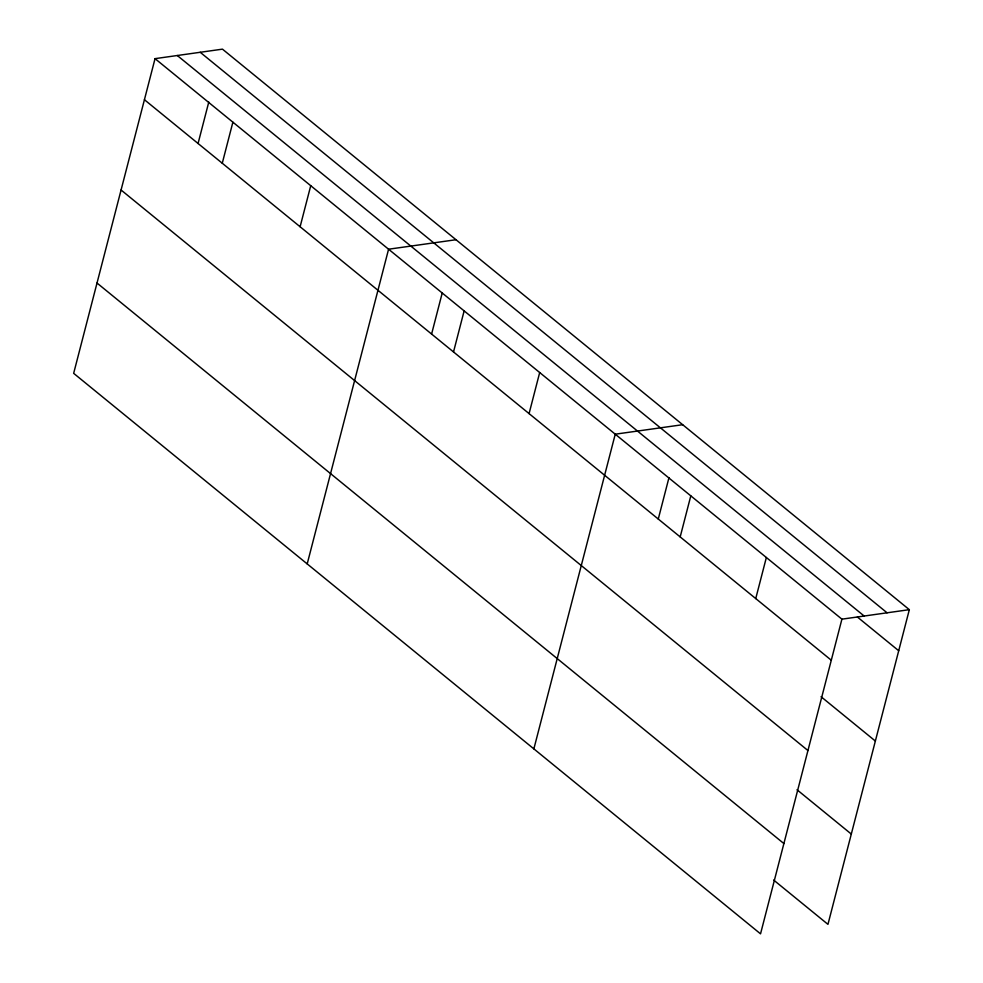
<?xml version="1.0" encoding="UTF-8"?>
<svg xmlns="http://www.w3.org/2000/svg" width="983" height="983" viewBox="0 0 983 983"><rect width="100%" height="100%" fill="white"/><g stroke="black" fill="none" stroke-linecap="round" stroke-linejoin="round"><path stroke-width="1.47" d="M155.044 58.648L73.664 373.331L760.535 933.85L841.915 619.167L155.044 58.648L222.465 49.15L909.336 609.669L827.956 924.352L773.646 880.043M198.062 143.506L208.777 102.06M222.269 163.239L232.885 122.175M300.11 226.766L310.739 185.689M307.2 563.91L388.58 249.215L456.001 239.729M431.598 334.085L442.313 292.639M453.519 351.951L464.136 310.874M529.075 413.61L539.692 372.532M533.867 748.874L615.247 434.191L682.669 424.705M658.266 519.061L668.981 477.615M680.187 536.927L690.803 495.85M755.743 598.573L766.359 557.508M841.915 619.167L909.336 609.669M200.213 52.283L887.084 612.802M177.296 55.515L864.168 616.034M857.397 617.029L898.72 650.746M144.427 99.713L831.299 660.232M821.063 696.714L875.361 741.035M121.069 190.002L807.94 750.533M797.004 789.742L851.303 834.063M97.01 283.03L783.881 843.561"/></g></svg>
